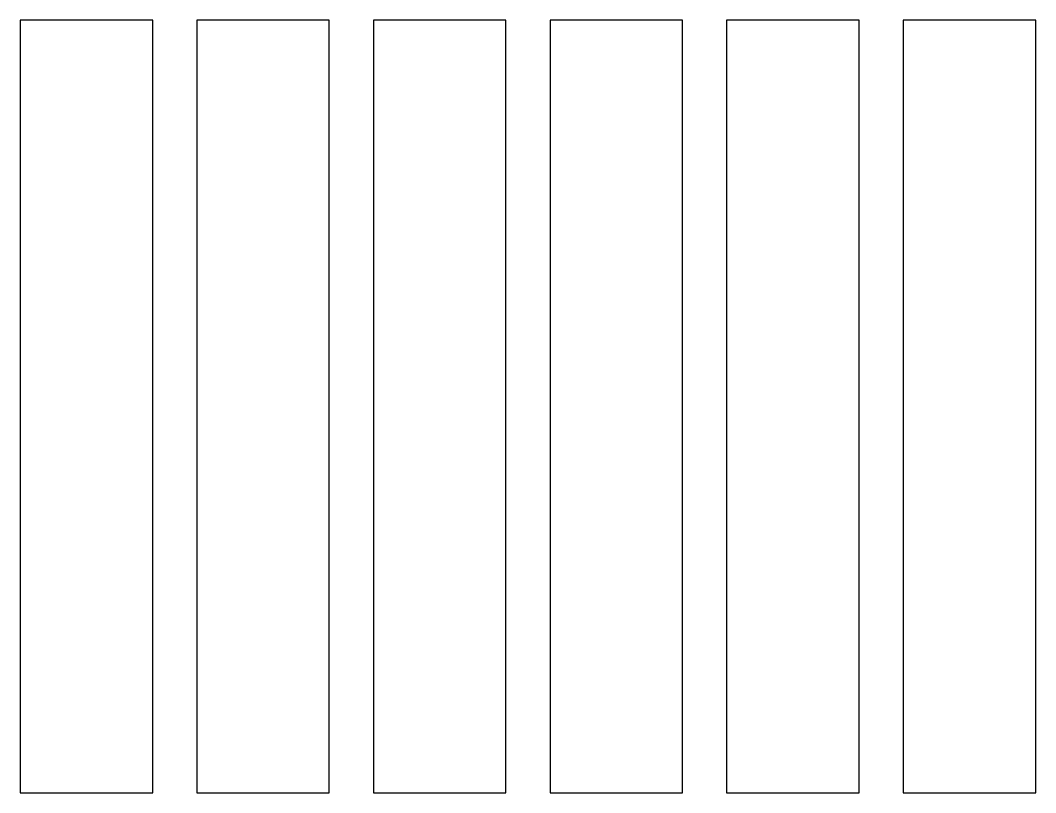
# Model space of a CAD drawing. Header units: millimetres. Extents: x -678720 to -601931, y -306 to 39239.
# Drawn here: x -647524 to -645224, y 5694 to 7444 of the extents above; entities that cross this region are included whole.
import ezdxf
from ezdxf.xclip import XClip

# ---------------------------------------------------------------- set-up
doc = ezdxf.new("R2010")
doc.units = ezdxf.units.MM
doc.header["$XCLIPFRAME"] = 0
doc.layers.add('000 - WIPEOUT', color=250, linetype='Continuous')
doc.layers.add('A11_ALU.SOLID SHEET', color=2, linetype='Continuous')

# ---------------------------------------------------------------- blocks, each defined once
blk = doc.blocks.new('*U604')
at = {"color": 3}
for points in [[(-875, -34850), (875, -34850), (875, -35150), (-875, -35150)], [(-875, -35250), (875, -35250), (875, -35550), (-875, -35550)], [(-875, -35650), (875, -35650), (875, -35950), (-875, -35950)], [(-875, -36050), (875, -36050), (875, -36350), (-875, -36350)], [(-875, -36450), (875, -36450), (875, -36750), (-875, -36750)], [(-875, -36850), (875, -36850), (875, -37150), (-875, -37150)]]:
    blk.add_wipeout(points, dxfattribs=at).dxf.layer = '000 - WIPEOUT'
at = {"layer": 'A11_ALU.SOLID SHEET', "color": 0, "linetype": 'ByBlock'}
for points in [[(-875, -35150), (875, -35150), (875, -34850), (-875, -34850)], [(-875, -35550), (875, -35550), (875, -35250), (-875, -35250)], [(-875, -35950), (875, -35950), (875, -35650), (-875, -35650)], [(-875, -36350), (875, -36350), (875, -36050), (-875, -36050)], [(-875, -36750), (875, -36750), (875, -36450), (-875, -36450)], [(-875, -37150), (875, -37150), (875, -36850), (-875, -36850)]]:
    blk.add_lwpolyline(points, close=True, dxfattribs=at)
blk = doc.blocks.new('*U743')
at = {"layer": 'A11_ALU.SOLID SHEET', "color": 0, "linetype": 'ByBlock', "rotation": 90}
blk.add_blockref('*U604', (62308.5, 2990), dxfattribs=at)

msp = doc.modelspace()

# ---------------------------------------------------------------- block references
at = {"layer": 'A11_ALU.SOLID SHEET'}
ref = msp.add_blockref('*U743', (-744682.4, 3579), dxfattribs=at)
XClip(ref).set_block_clipping_path([(69798.6834257276, -3885.5002684942), (120965.0023936313, 33679.9972602262)])

doc.saveas('drawing.dxf')
